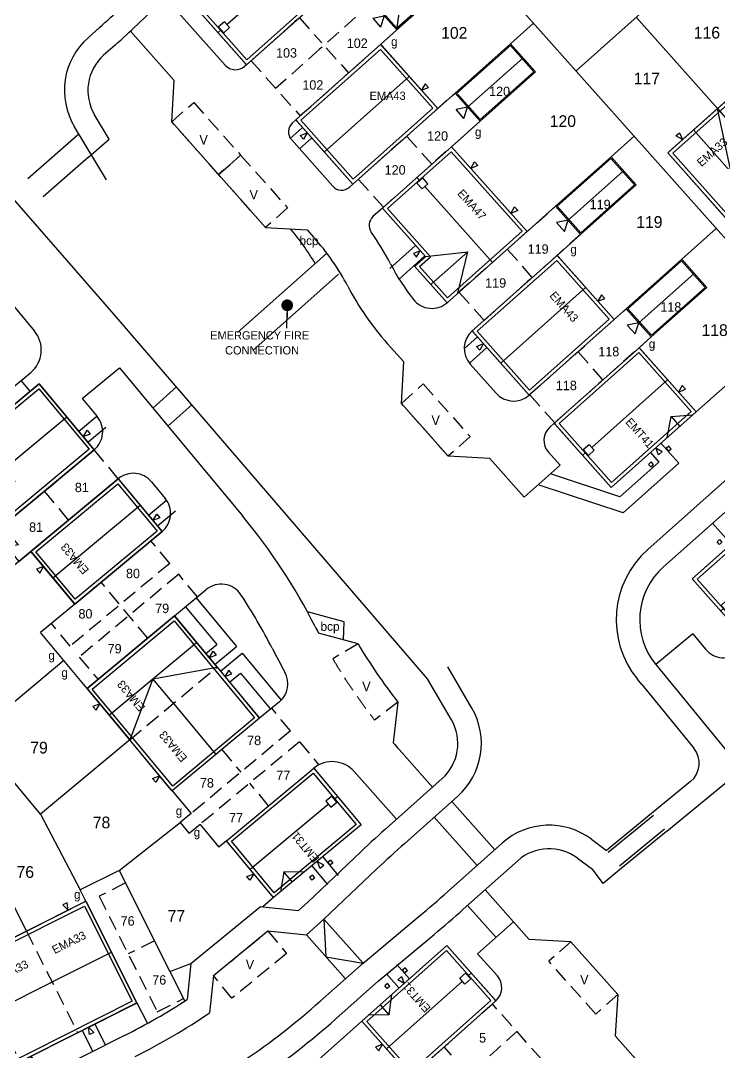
# Model space of a CAD drawing. Header units: millimetres. Extents: x 417385519 to 419804394, y 187233028 to 187812599.
# Drawn here: x 419662866 to 419722311, y 187616652 to 187704374 of the extents above; entities that cross this region are included whole.
import ezdxf
from ezdxf.enums import TextEntityAlignment as Align

# ---------------------------------------------------------------- set-up
doc = ezdxf.new("R2010")
doc.units = ezdxf.units.MM
doc.header["$LTSCALE"] = 100
doc.linetypes.add('DASHED', pattern=[19.05, 12.7, -6.35])
for name, color, linetype in [('0 Porch Detail', 7, 'Continuous'), ('CB-E-CHANNEL', 3, 'Continuous'), ('CB-E-FOOTPATH', 1, 'Continuous'), ('CB-H-CHIMNEY', 1, 'Continuous'), ('CB-H-DOORFRONT', 1, 'Continuous'), ('CB-H-DOORREAR', 4, 'Continuous'), ('CB-H-EXTWALL', 3, 'Continuous'), ('CB-H-EXTWALL2', 7, 'Continuous'), ('CB-H-GARAGE-DOOR', 4, 'Continuous'), ('CB-H-PARTY CENTRE', 1, 'DASHED'), ('CB-H-ROOF', 1, 'Continuous'), ('CB-P-DRIVE', 7, 'Continuous'), ('CB-P-FENCE', 2, 'Continuous'), ('CB-P-FOOTPATH', 1, 'Continuous'), ('CB-P-GATES', 6, 'Continuous'), ('CB-P-HOUSE-REF', 7, 'Continuous'), ('CB-P-MULTILEADER', 7, 'Continuous'), ('CB-P-PARKING', 1, 'DASHED'), ('CB-P-PARKING-NO', 1, 'Continuous'), ('CB-P-PLOT-NO', 4, 'Continuous'), ('CB-REVCLOUD', 10, 'Continuous'), ('H-House-Outline', 7, 'Continuous')]:
    doc.layers.add(name, color=color, linetype=linetype)
doc.styles.add('CB-P-HOUSE-REF', font='')
doc.styles.add('Cooper Baillie', font='')
doc.styles.get('CB-P-HOUSE-REF').set_extended_font_data('Gill Sans')
doc.styles.get('Cooper Baillie').set_extended_font_data('Gill Sans')

# ---------------------------------------------------------------- blocks, each defined once
blk = doc.blocks.new('*U265')
at = {"layer": 'CB-H-EXTWALL2'}
for p, q in [((0, 7817), (6290, 7817)), ((0, 1500), (0, 7817)), ((6290, 7817), (6290, 1500)), ((6290, 1500), (0, 1500))]:
    blk.add_line(p, q, dxfattribs=at)
at = {"layer": 'CB-H-GARAGE-DOOR'}
for p, q in [((1102, 634), (1602, 1500)), ((1602, 1500), (2102, 634)), ((4188, 634), (4688, 1500)), ((4688, 1500), (5187, 634)), ((1102, 634), (2102, 634)), ((4188, 634), (5187, 634))]:
    blk.add_line(p, q, dxfattribs=at)
at = {"layer": 'CB-H-ROOF'}
for p, q in [((0, 7817), (2650, 4658)), ((6290, 7817), (3640, 4658)), ((0, 1500), (2650, 4658)), ((2650, 4658), (3640, 4658)), ((6290, 1500), (3640, 4658))]:
    blk.add_line(p, q, dxfattribs=at)
at = {"layer": 'CB-P-PARKING'}
for p, q in [((3145, 1500), (3145, 7817)), ((0, 1500), (0, -4500)), ((3145, 1500), (3145, -4500)), ((6290, 1500), (6290, -4500)), ((0, -4000), (2852, -4000)), ((3438, -4000), (6290, -4000)), ((0, -4500), (0, -9500)), ((3145, -4500), (3145, -9500)), ((6290, -4500), (6290, -9500)), ((0, -9500), (6290, -9500))]:
    blk.add_line(p, q, dxfattribs=at)
blk = doc.blocks.new('*U257')
at = {"layer": 'CB-H-EXTWALL2'}
for p, q in [((0, 7817), (3204, 7817)), ((0, 1500), (0, 7817)), ((3204, 7817), (3204, 1500)), ((3204, 1500), (0, 1500))]:
    blk.add_line(p, q, dxfattribs=at)
at = {"layer": 'CB-H-GARAGE-DOOR'}
for p, q in [((1102, 634), (1602, 1500)), ((1602, 1500), (2102, 634)), ((1102, 634), (2102, 634))]:
    blk.add_line(p, q, dxfattribs=at)
at = {"layer": 'CB-H-ROOF'}
blk.add_line((1602, 1500), (1602, 7817), dxfattribs=at)
at = {"layer": 'CB-P-PARKING'}
for p, q in [((0, 1500), (0, -4500)), ((3204, -4500), (3204, 1500)), ((0, -4000), (3204, -4000)), ((0, -4500), (0, -9500)), ((3204, -4500), (3204, -9500)), ((0, -9500), (3204, -9500))]:
    blk.add_line(p, q, dxfattribs=at)
blk = doc.blocks.new('*U239')
at = {"layer": '0 Porch Detail'}
for points in [[(8248, 5689), (8248, 5989), (7948, 5989), (7948, 5689)], [(8248, 3676), (8248, 3976), (7948, 3976), (7948, 3676)]]:
    blk.add_lwpolyline(points, close=True, dxfattribs=at)
at = {"layer": 'CB-H-CHIMNEY'}
blk.add_lwpolyline([(3319, 1018), (3984, 1018), (3984, 352), (3319, 352)], close=True, dxfattribs=at)
at = {"layer": 'CB-H-DOORFRONT', "flags": 128}
blk.add_lwpolyline([(7903, 5262), (7903, 4847), (7303, 5055)], close=True, dxfattribs=at)
at = {"layer": 'CB-H-DOORREAR', "flags": 128}
blk.add_lwpolyline([(5264, 10265), (4848, 10265), (5056, 9665)], close=True, dxfattribs=at)
at = {"layer": 'CB-H-EXTWALL'}
for points in [[(176, 9665), (0, 9665), (0, 0), (176, 0)], [(176, 0), (7303, 0), (7303, 9665), (176, 9665)]]:
    blk.add_lwpolyline(points, dxfattribs=at)
at = {"layer": 'CB-H-ROOF'}
for p, q in [((3652, 9665), (3652, 1018)), ((6187, 7808, 0), (7303, 9273)), ((7303, 6342), (6187, 7808, 0)), ((6187, 7808, 0), (7303, 7808)), ((3652, 352), (3652, 0))]:
    blk.add_line(p, q, dxfattribs=at)
at = {"layer": 'CB-P-HOUSE-REF', "style": 'CB-P-HOUSE-REF'}
blk.add_attdef('EMT41', text='', height=700, dxfattribs=at).set_placement((5452, 4884), align=Align.MIDDLE_CENTER)
blk = doc.blocks.new('*U197')
at = {"layer": 'CB-H-DOORFRONT', "flags": 128}
blk.add_lwpolyline([(1431, -600), (1015, -600), (1223, 0)], close=True, dxfattribs=at)
at = {"layer": 'CB-H-DOORREAR', "flags": 128}
blk.add_lwpolyline([(4359, 10265), (3943, 10265), (4151, 9665)], close=True, dxfattribs=at)
at = {"layer": 'CB-H-EXTWALL'}
for points in [[(5658, 9665), (176, 9665)], [(5658, 0), (5834, 0), (5834, 9665), (5658, 9665)], [(176, 0), (5658, 0)]]:
    blk.add_lwpolyline(points, dxfattribs=at)
at = {"layer": 'CB-H-PARTY CENTRE'}
blk.add_line((176, 9665), (176, 0), dxfattribs=at)
at = {"layer": 'CB-H-ROOF'}
blk.add_line((0, 4832), (5834, 4832), dxfattribs=at)
at = {"layer": 'CB-P-HOUSE-REF', "style": 'CB-P-HOUSE-REF'}
blk.add_attdef('EMA33', text='', height=700, dxfattribs=at).set_placement((2972, 7192), align=Align.MIDDLE_CENTER)
blk = doc.blocks.new('*U251')
at = {"layer": '0 Porch Detail'}
for p, q in [((645, 6219, 0), (945, 6219)), ((645, 5919, 0), (945, 5919)), ((645, 4206, 0), (945, 4206)), ((645, 3906, 0), (945, 3906))]:
    blk.add_line(p, q, dxfattribs=at)
for points in [[(645, 5919), (645, 6219)], [(945, 5919), (945, 6219)], [(645, 3906), (645, 4206)], [(945, 3906), (945, 4206)]]:
    blk.add_lwpolyline(points, dxfattribs=at)
at = {"layer": 'CB-H-CHIMNEY'}
blk.add_lwpolyline([(-3478, 1018), (-2812, 1018), (-2812, 352), (-3478, 352)], close=True, dxfattribs=at)
at = {"layer": 'CB-H-DOORFRONT', "flags": 128}
blk.add_lwpolyline([(600, 5044), (600, 4628), (0, 4836)], close=True, dxfattribs=at)
at = {"layer": 'CB-H-DOORREAR', "flags": 128}
blk.add_lwpolyline([(-2431, 10265), (-2847, 10265), (-2639, 9665)], close=True, dxfattribs=at)
at = {"layer": 'CB-H-EXTWALL'}
for points in [[(-6114, 9665), (-6290, 9665), (-6290, 0), (-6114, 0)], [(-6114, 0), (0, 0), (0, 9665), (-6114, 9665)]]:
    blk.add_lwpolyline(points, dxfattribs=at)
at = {"layer": 'CB-H-ROOF'}
for p, q in [((-3145, 9665), (-3145, 1018)), ((-1131, 7595, 0), (0, 8911)), ((0, 6279), (-1131, 7595, 0)), ((0, 7595, 0), (-1131, 7595, 0)), ((-3145, 352), (-3145, 0))]:
    blk.add_line(p, q, dxfattribs=at)
at = {"layer": 'CB-P-HOUSE-REF', "style": 'CB-P-HOUSE-REF'}
blk.add_attdef('EMT31', text='', height=700, dxfattribs=at).set_placement((-1572, 4853), align=Align.MIDDLE_CENTER)
blk = doc.blocks.new('*U198')
at = {"layer": 'CB-H-DOORFRONT', "flags": 128}
blk.add_lwpolyline([(1431, -600), (1015, -600), (1223, 0)], close=True, dxfattribs=at)
at = {"layer": 'CB-H-DOORREAR', "flags": 128}
blk.add_lwpolyline([(4359, 10265), (3943, 10265), (4151, 9665)], close=True, dxfattribs=at)
at = {"layer": 'CB-H-EXTWALL'}
for points in [[(5658, 9665), (176, 9665)], [(176, 0), (5658, 0)]]:
    blk.add_lwpolyline(points, dxfattribs=at)
at = {"layer": 'CB-H-PARTY CENTRE'}
for p, q in [((176, 9665), (176, 0)), ((5658, 9665), (5658, 0))]:
    blk.add_line(p, q, dxfattribs=at)
at = {"layer": 'CB-H-ROOF'}
blk.add_line((0, 4832), (5834, 4832), dxfattribs=at)
at = {"layer": 'CB-P-HOUSE-REF', "style": 'CB-P-HOUSE-REF'}
blk.add_attdef('EMA33', text='', height=700, dxfattribs=at).set_placement((2972, 7192), align=Align.MIDDLE_CENTER)
blk = doc.blocks.new('*U202')
at = {"layer": 'CB-H-DOORFRONT', "flags": 128}
blk.add_lwpolyline([(1656, -600), (1241, -600), (1448, 0)], close=True, dxfattribs=at)
at = {"layer": 'CB-H-DOORREAR', "flags": 128}
blk.add_lwpolyline([(5435, 10265), (5019, 10265), (5227, 9665)], close=True, dxfattribs=at)
at = {"layer": 'CB-H-EXTWALL'}
for points in [[(176, 9665), (0, 9665), (0, 0), (176, 0)], [(176, 0), (7303, 0), (7303, 9665), (176, 9665)]]:
    blk.add_lwpolyline(points, dxfattribs=at)
at = {"layer": 'CB-H-ROOF'}
blk.add_line((3652, 9665), (3652, 0), dxfattribs=at)
at = {"layer": 'CB-P-HOUSE-REF', "style": 'CB-P-HOUSE-REF'}
blk.add_attdef('EMA43', text='', height=700, dxfattribs=at).set_placement((3659, 7205), align=Align.MIDDLE_CENTER)
blk = doc.blocks.new('*U199')
at = {"layer": 'CB-H-DOORFRONT', "flags": 128}
blk.add_lwpolyline([(1431, -600), (1015, -600), (1223, 0)], close=True, dxfattribs=at)
at = {"layer": 'CB-H-DOORREAR', "flags": 128}
blk.add_lwpolyline([(4359, 10265), (3943, 10265), (4151, 9665)], close=True, dxfattribs=at)
at = {"layer": 'CB-H-EXTWALL'}
for points in [[(5658, 9665), (176, 9665)], [(5658, 0), (5834, 0), (5834, 9665), (5658, 9665)], [(176, 0), (5658, 0)]]:
    blk.add_lwpolyline(points, dxfattribs=at)
at = {"layer": 'CB-H-PARTY CENTRE'}
blk.add_line((176, 9665), (176, 0), dxfattribs=at)
at = {"layer": 'CB-H-ROOF'}
blk.add_line((2917, 9665), (2917, 0), dxfattribs=at)
at = {"layer": 'CB-P-HOUSE-REF', "style": 'CB-P-HOUSE-REF'}
blk.add_attdef('EMA33', text='', height=700, dxfattribs=at).set_placement((2972, 7192), align=Align.MIDDLE_CENTER)
blk = doc.blocks.new('*U200')
at = {"layer": 'CB-H-DOORFRONT', "flags": 128}
blk.add_lwpolyline([(1431, -600), (1015, -600), (1223, 0)], close=True, dxfattribs=at)
at = {"layer": 'CB-H-DOORREAR', "flags": 128}
blk.add_lwpolyline([(4359, 10265), (3943, 10265), (4151, 9665)], close=True, dxfattribs=at)
at = {"layer": 'CB-H-EXTWALL'}
for points in [[(176, 9665), (0, 9665), (0, 0), (176, 0)], [(5658, 9665), (176, 9665)], [(5658, 0), (5834, 0), (5834, 9665), (5658, 9665)], [(176, 0), (5658, 0)]]:
    blk.add_lwpolyline(points, dxfattribs=at)
at = {"layer": 'CB-H-ROOF'}
blk.add_line((2917, 9665), (2917, 0), dxfattribs=at)
at = {"layer": 'CB-P-HOUSE-REF', "style": 'CB-P-HOUSE-REF'}
blk.add_attdef('EMA33', text='', height=700, dxfattribs=at).set_placement((2972, 7192), align=Align.MIDDLE_CENTER)
blk = doc.blocks.new('*U206')
at = {"layer": 'CB-H-CHIMNEY'}
blk.add_lwpolyline([(8648, 5503), (9312, 5503), (9312, 4838), (8648, 4838)], close=True, dxfattribs=at)
at = {"layer": 'CB-H-DOORFRONT', "flags": 128}
blk.add_lwpolyline([(5031, 638), (4615, 638), (4823, 1238)], close=True, dxfattribs=at)
at = {"layer": 'CB-H-DOORREAR', "flags": 128}
for points in [[(2278, 9703), (1862, 9703), (2070, 9103)], [(7401, 9703), (6986, 9703), (7193, 9103)]]:
    blk.add_lwpolyline(points, close=True, dxfattribs=at)
at = {"layer": 'CB-H-EXTWALL'}
blk.add_lwpolyline([(9665, 1238), (9665, 9103), (0, 9103), (0, 0), (4153, 0), (4153, 1238)], close=True, dxfattribs=at)
at = {"layer": 'CB-H-ROOF'}
for p, q in [((8648, 5170), (0, 5170)), ((9665, 5170), (9312, 5170)), ((0, 1238), (2076, 4204)), ((2076, 0), (2076, 4204)), ((4153, 1238), (2076, 4204))]:
    blk.add_line(p, q, dxfattribs=at)
at = {"layer": 'CB-P-HOUSE-REF', "style": 'CB-P-HOUSE-REF'}
blk.add_attdef('EMA47', text='', height=700, dxfattribs=at).set_placement((4831, 7120), align=Align.MIDDLE_CENTER)
blk = doc.blocks.new('_Dot')
at = {"color": 0, "linetype": 'ByBlock', "lineweight": -2}
blk.add_line((-0.5, 0), (-1, 0), dxfattribs=at)
at = {"color": 0, "linetype": 'ByBlock', "const_width": 0.5}
blk.add_lwpolyline([(-0.25, 0, 1), (0.25, 0, 1)], format="xyb", close=True, dxfattribs=at)

msp = doc.modelspace()

# ---------------------------------------------------------------- linework, layer by layer
at = {"layer": 'CB-E-CHANNEL'}
for p, q in [((419669577.19, 187703789.58), (419668601.22, 187702921.2)), ((419670176.58, 187690825.61), (419667452.81, 187695338.07)), ((419701251.86, 187645927.07), (419699222.55, 187649426.62)), ((419695538.71, 187634420.99), (419700049.75, 187638434.7)), ((419699194.7, 187630312.01), (419703850.78, 187634454.77)), ((419711432.1, 187634777.5), (419712702.46, 187633827.63)), ((419688675.45, 187627979.74), (419693182.16, 187632255.69)), ((419691999.07, 187624244.3), (419696770.06, 187628223.22)), ((419687181.27, 187626650.29), (419688675.45, 187627979.74)), ((419679261.21, 187623185.81), (419683908.62, 187626980.75)), ((419683908.62, 187626980.75), (419687181.27, 187626650.29)), ((419688343.27, 187620991.53), (419691999.07, 187624244.3)), ((419679261.21, 187623185.81), (419678940.25, 187620007.27))]:
    msp.add_line(p, q, dxfattribs=at)
for centre, radius, start, end in [((419629693.71, 187748614.88), 60000, 311.6612148, 314.0471589), ((419672589.57, 187698438.67), 6000, 131.6612148, 211.1156008), ((419696061.4, 187642917.23), 6000, 311.6612148, 30.1085195), ((419707839.13, 187629972.24), 6000, 53.2139101, 131.6612148), ((419762011.19, 187559712.16), 100000, 131.6612148, 133.4949288), ((419632722.22, 187705020.84), 100000, 309.8275009, 311.6612148), ((419646797.97, 187667684.55), 62500, 296.6690972, 311.6612148), ((419646797.97, 187667684.55), 57500, 296.6690972, 303.9864095)]:
    msp.add_arc(centre, radius, start, end, dxfattribs=at)
at = {"layer": 'CB-E-FOOTPATH'}
for p, q in [((419667832.36, 187694709.26), (419663491.94, 187690923.81)), ((419668638.17, 187692758.27), (419664779.26, 187689392.76)), ((419670813.62, 187679400.12), (419661230.78, 187690387.87)), ((419670813.62, 187679400.12), (419661230.78, 187690387.87)), ((419697492.39, 187648423.34), (419670813.62, 187679400.12)), ((419699521.71, 187644923.79), (419697492.39, 187648423.34)), ((419715714.11, 187647922.04), (419715345.8, 187648372.04)), ((419724201.94, 187640655.14), (419717832.21, 187635441.69)), ((419694209.27, 187635915.17), (419698720.3, 187639928.88)), ((419716702.49, 187636778.48), (419712860.81, 187633634.17)), ((419717652.55, 187635617.71), (419713810.86, 187632473.4)), ((419717810.89, 187635424.25), (419713969.21, 187632279.94)), ((419687298.87, 187629430.61), (419691805.58, 187633706.56)), ((419700524.15, 187628817.83), (419705180.23, 187632960.59)), ((419713969.21, 187632279.94), (419712421.51, 187631013.19)), ((419704808.73, 187627761.8), (419702391.12, 187630478.97)), ((419686508.14, 187628728.43), (419687298.87, 187629430.61)), ((419703314.55, 187626432.35), (419700896.94, 187629149.52)), ((419693280.03, 187622708.35), (419698051.02, 187626687.27)), ((419689672.72, 187619497.36), (419693304.61, 187622728.85)), ((419671708.43, 187618089), (419661706.46, 187613065.29))]:
    msp.add_line(p, q, dxfattribs=at)
for centre, radius, start, end in [((419721536.57, 187653439.02), 8000, 131.6612148, 219.2993702), ((419721536.57, 187653439.02), 6000, 131.6612148, 219.2993702), ((419696061.4, 187642917.23), 4000, 311.6612148, 30.1085195), ((419762011.19, 187559712.16), 102000, 131.6612148, 133.4949288), ((419632722.22, 187705020.84), 102000, 309.8275009, 311.6612148), ((419646797.97, 187667684.55), 55500, 296.6690972, 303.024846), ((419646797.97, 187667684.55), 64500, 296.6690972, 311.6612148)]:
    msp.add_arc(centre, radius, start, end, dxfattribs=at)
at = {"layer": 'CB-H-ROOF'}
for p, q in [((419723308.12, 187691466.78), (419722143.33, 187696898.84)), ((419674112.82, 187648423.89), (419679580.84, 187649406.16)), ((419674112.82, 187648423.89), (419672149.17, 187643226.96)), ((419675752.32, 187646452.08), (419674112.82, 187648423.89))]:
    msp.add_line(p, q, dxfattribs=at)
at = {"layer": 'CB-P-DRIVE'}
for p, q in [((419680255.22, 187700601.12), (419675156.58, 187706331.51)), ((419675931.5, 187699292.61), (419672203.44, 187703482.6)), ((419682091.33, 187700628.58), (419681949.39, 187700502.29)), ((419675725.59, 187695763.08), (419675931.5, 187699292.61)), ((419683702.29, 187686798.02), (419675725.59, 187695763.08)), ((419686272.45, 187695929.39), (419685981.09, 187695670.16)), ((419685898.73, 187694258.34), (419689423.76, 187690296.53)), ((419691126.93, 187690473.4), (419690835.58, 187690214.17)), ((419693648.31, 187688428.13), (419692843.39, 187687711.95)), ((419683702.29, 187686798.02), (419687230.57, 187686592.18)), ((419687230.57, 187686592.18), (419687794.09, 187685958.83)), ((419699178.23, 187680411.51), (419699184.1, 187680416.73)), ((419701278.13, 187677991.31), (419701278.1, 187677991.29)), ((419694058.76, 187676928.41), (419695461, 187675352.44)), ((419668115.69, 187672233.86), (419671268.28, 187674855.15)), ((419671268.28, 187674855.15), (419681734.08, 187662268.06)), ((419695255.09, 187671822.9), (419695461, 187675352.44)), ((419701113.38, 187675167.66), (419703308.63, 187672700.41)), ((419668115.69, 187672233.86), (419669386.48, 187670705.5)), ((419706171.48, 187672570.58), (419706132.26, 187672535.68)), ((419699243.44, 187667340.38), (419695255.09, 187671822.9)), ((419708261.66, 187670141.67), (419707888.49, 187669809.65)), ((419669127.3, 187667888.97), (419669127.3, 187667888.97)), ((419707764.95, 187667691.93), (419708762.04, 187666571.3)), ((419702772.98, 187667134.47), (419699243.44, 187667340.38)), ((419702772.98, 187667134.47), (419705698.98, 187663845.92)), ((419708762.04, 187666571.3), (419705698.98, 187663845.92)), ((419671175.74, 187665425.33), (419671175.74, 187665425.33)), ((419673992.27, 187665166.16), (419675164.66, 187663756.14)), ((419674905.48, 187660939.62), (419674905.48, 187660939.62)), ((419675963.78, 187653756.36), (419678664.61, 187656002.01)), ((419691572.21, 187651390.73), (419688217.5, 187652291.44)), ((419720066.26, 187652235.62), (419716893.49, 187649638.79)), ((419720066.26, 187652235.62), (419721135.28, 187650929.51)), ((419716893.49, 187649638.79), (419723054.45, 187642111.39)), ((419684888.16, 187646461.37), (419683197.9, 187645055.97)), ((419694952.25, 187646437), (419694565.66, 187642967.41)), ((419697906.12, 187639204.46), (419695061.14, 187642401.95)), ((419694843.06, 187636479.09), (419691235.64, 187640533.48)), ((419704808.73, 187627761.8), (419701745.66, 187625036.43)), ((419706143.04, 187626262.16), (419704808.73, 187627761.8)), ((419709672.57, 187626056.25), (419706132.71, 187626262.77)), ((419713660.92, 187621573.72), (419709672.57, 187626056.25)), ((419703422.37, 187623151.98), (419701745.66, 187625036.43)), ((419675557.43, 187623539.46), (419676834.02, 187620997.85)), ((419713660.92, 187621573.72), (419713455.01, 187618044.19)), ((419672763.79, 187620857.94), (419673647.81, 187619097.92)), ((419703298.82, 187621034.26), (419703298.82, 187621034.26)), ((419725613.07, 187604379.67), (419713455.01, 187618044.19))]:
    msp.add_line(p, q, dxfattribs=at)
for centre, radius, start, end in [((419681151.72, 187701398.79), 1200, 221.6612149, 311.6612149), ((419686645.82, 187694923.07), 1000, 131.6612148, 221.6612149), ((419690170.85, 187690961.26), 1000, 221.6612149, 311.6612148), ((419693508.12, 187686964.86), 1000, 131.6612148, 215.1224389), ((419672978.21, 187672524.19), 24100, 27.5893727, 35.1224389), ((419672978.21, 187672524.19), 20000, 27.5893727, 42.2009019), ((419712063.58, 187692948.29), 20000, 207.5893727, 217.8414543), ((419712063.58, 187692948.29), 24100, 207.5893727, 221.6612681), ((419697848.77, 187681905.68), 2000, 217.8414543, 311.6613598), ((419702607.55, 187676497.11), 2000, 131.6612681, 221.6612681), ((419704802.81, 187674029.86), 2000, 221.6612681, 311.6612148), ((419667848.62, 187669426.82), 2000, 309.7425148, 39.7425148), ((419708885.58, 187668689.02), 1500, 131.6612681, 221.6612681), ((419672454.42, 187663887.48), 2000, 39.7425148, 129.7425148), ((419673626.81, 187662477.47), 2000, 309.7425148, 39.7425148), ((419642903.35, 187629981.46), 50500, 26.9519855, 39.7425148), ((419679943.28, 187654464.16), 2000, 33.4639558, 129.7425148), ((419642903.35, 187629981.46), 46400, 26.9519855, 33.4639558), ((419732042.01, 187675305.83), 49500, 206.9519855, 207.7061518), ((419732042.01, 187675305.83), 53600, 206.9519855, 209.4146121), ((419732420.56, 187675632.48), 47500, 210.6873174, 217.9258829), ((419722682.97, 187652196.25), 2000, 219.2993702, 311.6612148), ((419683609.49, 187647999.22), 2000, 309.7425148, 29.4146121), ((419732042.01, 187675305.83), 49500, 220.7909702, 221.6612148), ((419689367.58, 187638870.97), 2500.73, 41.667937, 128.7075965), ((419702301.73, 187622154.89), 1500, 311.6612148, 41.6612148)]:
    msp.add_arc(centre, radius, start, end, dxfattribs=at)
at = {"layer": 'CB-P-FENCE'}
for p, q in [((419710115.34, 187700100.87), (419734990.41, 187722233.56)), ((419699641.83, 187711872.12), (419727366.93, 187680711.71)), ((419722143.33, 187696898.84), (419715238.5, 187704659.22)), ((419704542.13, 187702409.63), (419706506.22, 187704157.19)), ((419694871.44, 187703580.38), (419693493.06, 187702353.96)), ((419698347.54, 187696897.97), (419699822.77, 187698210.56)), ((419701952.55, 187695816.89), (419699524.14, 187693656.2)), ((419713096.45, 187692795.36), (419715060.55, 187694542.93)), ((419708377.1, 187688596.3), (419705864.66, 187686360.81)), ((419710506.86, 187686202.65), (419708498.67, 187684415.83)), ((419719108.81, 187684081.62), (419722044.48, 187686693.64)), ((419658618.14, 187684505.84), (419664048.07, 187677975.32)), ((419714389.44, 187679882.57), (419713352.86, 187678960.24)), ((419716519.23, 187677488.88), (419715483.76, 187676567.57)), ((419720338.25, 187671111.58), (419727161.02, 187677182.17)), ((419655951.8, 187667992.23), (419663724.1, 187674454.66)), ((419663690.09, 187672865.76), (419662922.88, 187673788.47)), ((419663744.08, 187659246.13), (419662717.56, 187658392.61)), ((419667473.82, 187654760.41), (419664568.22, 187652344.49)), ((419668532.12, 187647577.15), (419664568.22, 187652344.49)), ((419666550.17, 187649960.82), (419655993.84, 187641183.55)), ((419664560.03, 187636916.81), (419658961.03, 187643650.67)), ((419672149.17, 187643226.96), (419664560.03, 187636916.81)), ((419675766.23, 187638876.76), (419677364.58, 187636954.45)), ((419677364.58, 187636954.45), (419676441.87, 187636187.24)), ((419664560.03, 187636916.81), (419667937.67, 187630466.52)), ((419671244.04, 187632127.22), (419676441.87, 187636187.24)), ((419676441.87, 187636187.24), (419677209.07, 187635264.53)), ((419678131.79, 187636031.74), (419677209.07, 187635264.53)), ((419678131.79, 187636031.74), (419679730.13, 187634109.42)), ((419680372.09, 187634643.19), (419679730.13, 187634109.42)), ((419663370.16, 187626955.42), (419660053.15, 187633559.44)), ((419671244.04, 187632127.22), (419667937.67, 187630466.52)), ((419671244.04, 187632127.22), (419675557.43, 187623539.46)), ((419668425.78, 187629494.72), (419667937.67, 187630466.52)), ((419677354.55, 187624210.98), (419683285.31, 187629053.86)), ((419683285.31, 187629053.86), (419683466.19, 187629035.59)), ((419684393.53, 187629806.65), (419683466.19, 187629035.59)), ((419675557.43, 187623539.46), (419677354.55, 187624210.98)), ((419691897.09, 187619308.88), (419684740.92, 187612941.64))]:
    msp.add_line(p, q, dxfattribs=at)
msp.add_arc((419662125.76, 187676376.98), 2500, 309.7425148, 39.7425148, dxfattribs=at)
at = {"layer": 'CB-P-FOOTPATH'}
for p, q in [((419675319.43, 187706489.02), (419672799.22, 187704051.28)), ((419670906.64, 187702295.4), (419669930.67, 187701427.02)), ((419670412.2, 187694305.47), (419669165.06, 187696371.61)), ((419686825.67, 187695269.15), (419685806.33, 187694362.19)), ((419668638.17, 187692758.27), (419670412.2, 187694305.47)), ((419687623.34, 187694372.64), (419686604, 187693465.68)), ((419757377.34, 187693359.66), (419717548.23, 187657921.55)), ((419696468.41, 187685259.34), (419694269.7, 187683303.03)), ((419688852.4, 187684550.58), (419681321.11, 187677849.59)), ((419697266.08, 187684362.84), (419695067.37, 187682406.53)), ((419689922.58, 187682825.72), (419682613.46, 187676322.4)), ((419701736.72, 187677475.88), (419700607.72, 187676471.34)), ((419702534.39, 187676579.37), (419701040.21, 187675249.92)), ((419676128.29, 187673229.25), (419674111.9, 187671435.16)), ((419731856.59, 187673329.53), (419716218.78, 187659415.73)), ((419677433.63, 187671713.62), (419675391.29, 187669896.45)), ((419667817.62, 187669464.11), (419669355.47, 187670742.79)), ((419668584.82, 187668541.4), (419670122.67, 187669820.08)), ((419717342.13, 187668445.77), (419718863.99, 187666735.34)), ((419717169.82, 187666834.17), (419713840.73, 187663872.09)), ((419716445.62, 187667648.1), (419717169.82, 187666834.17)), ((419718863.99, 187666735.34), (419714119.69, 187662514.06)), ((419713840.73, 187663872.09), (419707940.24, 187665840.1)), ((419714119.69, 187662514.06), (419706906.16, 187664920.02)), ((419673740.1, 187662341.21), (419675271.9, 187663614.86)), ((419674507.31, 187661418.5), (419676039.11, 187662692.15)), ((419723319.92, 187659861.2), (419721732.89, 187661644.88)), ((419676886.49, 187654523.56), (419679550.74, 187651319.3)), ((419677809.2, 187655290.77), (419681240.66, 187651163.79)), ((419690382.92, 187653263.17), (419687272.59, 187654098.26)), ((419690345.97, 187651719.96), (419690382.92, 187653263.17)), ((419678628.03, 187650552.09), (419679550.74, 187651319.3)), ((419679395.24, 187649629.38), (419681240.66, 187651163.79)), ((419679870.33, 187649058), (419681715.75, 187650592.41)), ((419681715.75, 187650592.41), (419685036.79, 187646598.23)), ((419680637.54, 187648135.29), (419681560.25, 187648902.49)), ((419681560.25, 187648902.49), (419684120.61, 187645823.17)), ((419715714.11, 187647922.04), (419720147.35, 187642505.56)), ((419719866.4, 187639691.12), (419716541.1, 187636969.45)), ((419716541.1, 187636969.45), (419712702.46, 187633827.63)), ((419688570.72, 187633279.86), (419689894.54, 187631687.72)), ((419687648.01, 187632512.65), (419688971.83, 187630920.51)), ((419683466.19, 187629035.59), (419686508.14, 187628728.43)), ((419688675.45, 187627979.74), (419691999.07, 187624244.3)), ((419688675.45, 187627979.74), (419688843.08, 187624782.57)), ((419687181.27, 187626650.29), (419690504.9, 187622914.85)), ((419688843.08, 187624782.57), (419691999.07, 187624244.3)), ((419677354.55, 187624210.98), (419677045.62, 187621151.45)), ((419695953.22, 187622917.83), (419694876.76, 187624127.68)), ((419695056.72, 187622120.16), (419693980.26, 187623330.01)), ((419669179.55, 187619057.68), (419670077.53, 187617269.84)), ((419668107.22, 187618519.08), (419669005.19, 187616731.24))]:
    msp.add_line(p, q, dxfattribs=at)
for centre, radius, start, end in [((419629693.71, 187748614.88), 62000, 311.6612148, 314.0471589), ((419672589.57, 187698438.67), 4000, 131.6612148, 211.1156008), ((419671438.04, 187674255.2), 19000, 29.8649978, 40.8177455), ((419718599.66, 187641238.81), 2000, 309.2993702, 39.2993702)]:
    msp.add_arc(centre, radius, start, end, dxfattribs=at)
at = {"layer": 'CB-P-MULTILEADER', "linetype": 'ByBlock', "lineweight": -2}
msp.add_lwpolyline([(419685518.12, 187678236.12), (419685535.7, 187679501.78)], dxfattribs=at)
at = {"layer": 'CB-P-PARKING'}
for p, q in [((419675547.45, 187658222.1), (419673949.11, 187660144.42)), ((419675547.45, 187658222.1), (419667089.27, 187651189.38)), ((419676314.66, 187657299.39), (419667856.48, 187650266.67)), ((419677913.01, 187655377.08), (419676314.66, 187657299.39)), ((419673683.92, 187651860.72), (419669720.02, 187656628.06)), ((419667089.27, 187651189.38), (419665490.93, 187653111.69)), ((419691572.21, 187651390.73), (419689422.3, 187650114.85)), ((419667856.48, 187650266.67), (419669454.83, 187648344.36)), ((419685822.76, 187643987.17), (419684224.41, 187645909.48)), ((419694952.25, 187646437), (419692980.23, 187644900.4)), ((419685822.76, 187643987.17), (419677364.58, 187636954.45)), ((419686589.96, 187643064.46), (419678131.79, 187636031.74)), ((419679995.32, 187642393.12), (419681593.67, 187640470.81)), ((419686589.96, 187643064.46), (419688188.31, 187641142.15)), ((419683959.22, 187637625.78), (419682360.87, 187639548.1)), ((419671782.65, 187631054.89), (419669548.61, 187629932.79)), ((419669548.61, 187629932.79), (419674485.82, 187620103.04)), ((419674251.25, 187626140.01), (419672017.22, 187625017.92)), ((419709672.57, 187626056.25), (419707804.85, 187624394.44)), ((419711793.2, 187619911.91), (419707804.85, 187624394.44)), ((419674485.82, 187620103.04), (419676719.86, 187621225.14)), ((419713660.92, 187621573.72), (419711793.2, 187619911.91))]:
    msp.add_line(p, q, dxfattribs=at)
for points in [[(419679713.94, 187691280.55), (419675725.59, 187695763.08), (419677593.31, 187697424.89), (419681581.66, 187692942.36)], [(419683702.29, 187686798.02), (419679713.94, 187691280.55), (419681581.66, 187692942.36), (419685570.01, 187688459.83)], [(419699243.44, 187667340.38), (419695255.09, 187671822.9), (419697122.81, 187673484.72), (419701111.16, 187669002.19)], [(419679261.21, 187623185.81), (419683908.62, 187626980.75), (419685489.84, 187625044.33), (419680842.43, 187621249.39)]]:
    msp.add_lwpolyline(points, close=True, dxfattribs=at)
msp.add_arc((419732420.56, 187675632.48), 50000, 210.6873176, 217.9258827, dxfattribs=at)
at = {"layer": 'CB-REVCLOUD'}
for p, q in [((419703209.28, 187633883.99), (419699553.29, 187637992.98)), ((419701715.1, 187632554.54), (419698059.11, 187636663.53)), ((419710234.44, 187633175.75), (419711504.8, 187632225.88)), ((419712421.51, 187631013.19), (419711504.8, 187632225.88))]:
    msp.add_line(p, q, dxfattribs=at)
msp.add_arc((419707839.13, 187629972.24), 4000, 53.2139101, 131.6612148, dxfattribs=at)
at = {"layer": 'H-House-Outline'}
for p, q in [((419694871.44, 187703580.38), (419690690.32, 187708279.57)), ((419694879.68, 187703721.56), (419690831.51, 187708271.33)), ((419699590.8, 187707779.45), (419694871.44, 187703580.38)), ((419699449.62, 187707787.68), (419694879.68, 187703721.56)), ((419689313.38, 187707053.76), (419682092.77, 187700629.19)), ((419688889.84, 187707078.47), (419682117.48, 187701052.74)), ((419682092.77, 187700629.19), (419677238.29, 187706085.18)), ((419682117.48, 187701052.74), (419677661.83, 187706060.47)), ((419686272.45, 187695929.39), (419693493.06, 187702353.96)), ((419686695.99, 187695904.68), (419693468.35, 187701930.41)), ((419693468.35, 187701930.41), (419697924, 187696922.68)), ((419693493.06, 187702353.96), (419698347.54, 187696897.97)), ((419699822.77, 187698210.56), (419704542.13, 187702409.63)), ((419699963.95, 187698202.32), (419704533.89, 187702268.45)), ((419704533.89, 187702268.45), (419706530.72, 187700024.19)), ((419704542.13, 187702409.63), (419706671.9, 187700015.96)), ((419717916.68, 187693138.16), (419726369.98, 187700659.52)), ((419718340.22, 187693113.45), (419726345.27, 187700235.98)), ((419706671.9, 187700015.96), (419701952.55, 187695816.89)), ((419706530.72, 187700024.19), (419701960.78, 187695958.07)), ((419701952.55, 187695816.89), (419699822.77, 187698210.56)), ((419701960.78, 187695958.07), (419699963.95, 187698202.32)), ((419698347.54, 187696897.97), (419691126.93, 187690473.4)), ((419697924, 187696922.68), (419691151.64, 187690896.95)), ((419691126.93, 187690473.4), (419686272.45, 187695929.39)), ((419691151.64, 187690896.95), (419686695.99, 187695904.68)), ((419693648.31, 187688428.13), (419699524.51, 187693656.54)), ((419694071.87, 187688403.43), (419699499.8, 187693232.99)), ((419699499.8, 187693232.99), (419705525.51, 187686460.66)), ((419699524.51, 187693656.54), (419705949.06, 187686435.95)), ((419724341.24, 187685917.56), (419717916.68, 187693138.16)), ((419724365.95, 187686341.1), (419718340.22, 187693113.45)), ((419708377.1, 187688596.3), (419713096.45, 187692795.36)), ((419708518.28, 187688588.06), (419713088.22, 187692654.18)), ((419713088.22, 187692654.18), (419715085.05, 187690409.93)), ((419713096.45, 187692795.36), (419715226.23, 187690401.69)), ((419715226.23, 187690401.69), (419710506.86, 187686202.65)), ((419715085.05, 187690409.93), (419710515.1, 187686343.83)), ((419697312.61, 187684310.54), (419693648.31, 187688428.13)), ((419697736.17, 187684285.85), (419694071.87, 187688403.43)), ((419710506.86, 187686202.65), (419708377.1, 187688596.3)), ((419710515.1, 187686343.83), (419708518.28, 187688588.06)), ((419705949.06, 187686435.95), (419699148.08, 187680385.22)), ((419705525.51, 187686460.66), (419699172.8, 187680808.75)), ((419701277.83, 187677991.72), (419708498.38, 187684416.23)), ((419708498.38, 187684416.23), (419713352.86, 187678960.24)), ((419696387.71, 187683487.61), (419697312.61, 187684310.54)), ((419699148.08, 187680385.22), (419696387.71, 187683487.61)), ((419696811.26, 187683462.9), (419697736.17, 187684285.85)), ((419699172.8, 187680808.75), (419696811.26, 187683462.9)), ((419701701.37, 187677967), (419708473.67, 187683992.68)), ((419708473.67, 187683992.68), (419712929.31, 187678984.96)), ((419714389.45, 187679882.55), (419719108.81, 187684081.62)), ((419714530.64, 187679874.32), (419719100.58, 187683940.44)), ((419719100.58, 187683940.44), (419721097.41, 187681696.19)), ((419719108.81, 187684081.62), (419721238.59, 187681687.95)), ((419721238.59, 187681687.95), (419716519.23, 187677488.88)), ((419721097.41, 187681696.19), (419716527.47, 187677630.06)), ((419716519.23, 187677488.88), (419714389.45, 187679882.55)), ((419716527.47, 187677630.06), (419714530.64, 187679874.32)), ((419713352.86, 187678960.24), (419706131.92, 187672536.05)), ((419712929.31, 187678984.96), (419706156.64, 187672959.58)), ((419706131.92, 187672536.05), (419701277.83, 187677991.72)), ((419706156.64, 187672959.58), (419701701.37, 187677967)), ((419708262.02, 187670141.27), (419715484.12, 187676567.16)), ((419715484.12, 187676567.16), (419720338.25, 187671111.58)), ((419708685.62, 187670116.61), (419715459.41, 187676143.62)), ((419715459.41, 187676143.62), (419719914.71, 187671136.28)), ((419657026.55, 187667325.23), (419664458.21, 187673504.43)), ((419657449.03, 187667286.35), (419664419.34, 187673081.95)), ((419664419.34, 187673081.95), (419668704.82, 187667927.85)), ((419664458.21, 187673504.43), (419669127.3, 187667888.97)), ((419720338.25, 187671111.58), (419713118, 187664686.61)), ((419719914.71, 187671136.28), (419713142.63, 187665110.11)), ((419713118, 187664686.61), (419708262.02, 187670141.27)), ((419713142.63, 187665110.11), (419708685.62, 187670116.61)), ((419669127.3, 187667888.97), (419661695.64, 187661709.76)), ((419668704.82, 187667927.85), (419661734.51, 187662132.24)), ((419663744.08, 187659246.13), (419671175.74, 187665425.33)), ((419671175.74, 187665425.33), (419674905.48, 187660939.62)), ((419664166.56, 187659207.25), (419671136.87, 187665002.86)), ((419671136.87, 187665002.86), (419674483, 187660978.49)), ((419719991.94, 187656900.12), (419727212.55, 187663324.68)), ((419720415.49, 187656875.41), (419727187.84, 187662901.14)), ((419674905.48, 187660939.62), (419667473.82, 187654760.41)), ((419674483, 187660978.49), (419667512.7, 187655182.89)), ((419667473.82, 187654760.41), (419663744.08, 187659246.13)), ((419667512.7, 187655182.89), (419664166.56, 187659207.25)), ((419724846.43, 187651444.13), (419719991.94, 187656900.12)), ((419724871.13, 187651867.69), (419720415.49, 187656875.41)), ((419668532.12, 187647577.15), (419675963.78, 187653756.36)), ((419675963.78, 187653756.36), (419683197.9, 187645055.97)), ((419668954.6, 187647538.27), (419675924.9, 187653333.88)), ((419675924.9, 187653333.88), (419682775.42, 187645094.84)), ((419675766.23, 187638876.76), (419668532.12, 187647577.15)), ((419675805.11, 187639299.24), (419668954.6, 187647538.27)), ((419683197.9, 187645055.97), (419675766.23, 187638876.76)), ((419682775.42, 187645094.84), (419675805.11, 187639299.24)), ((419680372.09, 187634643.19), (419687803.76, 187640822.4)), ((419687803.76, 187640822.4), (419691825.2, 187635985.86)), ((419680794.57, 187634604.32), (419687764.88, 187640399.92)), ((419687764.88, 187640399.92), (419691402.72, 187636024.74)), ((419691825.2, 187635985.86), (419684393.53, 187629806.65)), ((419691402.72, 187636024.74), (419684432.41, 187630229.13)), ((419684393.53, 187629806.65), (419680372.09, 187634643.19)), ((419684432.41, 187630229.13), (419680794.57, 187634604.32)), ((419653008.72, 187621751.16), (419668425.78, 187629494.72)), ((419653411.45, 187621617.72), (419668292.35, 187629091.98)), ((419668292.35, 187629091.98), (419672361.06, 187620991.38)), ((419668425.78, 187629494.72), (419672763.79, 187620857.94)), ((419691897.09, 187619308.88), (419699117.7, 187625733.44)), ((419699117.7, 187625733.44), (419703298.82, 187621034.26)), ((419692320.64, 187619284.17), (419699092.99, 187625309.9)), ((419699092.99, 187625309.9), (419702875.28, 187621058.97)), ((419672763.79, 187620857.94), (419657346.73, 187613114.38)), ((419672361.06, 187620991.38), (419657480.16, 187613517.12)), ((419703298.82, 187621034.26), (419696078.21, 187614609.69)), ((419702875.28, 187621058.97), (419696102.92, 187615033.24)), ((419696078.21, 187614609.69), (419691897.09, 187619308.88)), ((419696102.92, 187615033.24), (419692320.64, 187619284.17))]:
    msp.add_line(p, q, dxfattribs=at)

# ---------------------------------------------------------------- block references
ref = msp.add_blockref('*U239', (419682092.77, 187700629.19), dxfattribs=dict(xscale=-1, rotation=311.6612148448027))
ref.add_attrib('EMT41', 'EMT41', dxfattribs={"layer": 'CB-P-HOUSE-REF', "height": 700, "rotation": 311.6612159, "style": 'CB-P-HOUSE-REF'}).set_placement((419682117.87, 187707948.64), align=Align.MIDDLE_CENTER)
for name, p, rotation in [('*U265', (419689569.69, 187707282.48), 311.6612148430137), ('*U257', (419663870.95, 187659351.62), 129.7425147542707), ('*U265', (419700083.77, 187609754.3), 131.6612148434011)]:
    msp.add_blockref(name, p, dxfattribs=dict(rotation=rotation))
ref = msp.add_blockref('*U202', (419686272.45, 187695929.39), dxfattribs=dict(rotation=311.6612148434838))
ref.add_attrib('EMA43', 'EMA43', dxfattribs={"layer": 'CB-P-HOUSE-REF', "height": 700, "style": 'CB-P-HOUSE-REF'}).set_placement((419694087.54, 187697985.52), align=Align.MIDDLE_CENTER)
at = {"xscale": -1, "rotation": 311.6612148438997}
for p in [(419700831.92, 187694819.8), (419709386.24, 187685205.54), (419715398.6, 187676491.8)]:
    msp.add_blockref('*U257', p, dxfattribs=at)
for name, p, rotation, values in [('*U197', (419728436.22, 187689561.08), 41.66121483033093, {'EMA33': 'EMA33'}), ('*U202', (419701278.06, 187677991.26), 311.6612148425012, {'EMA43': 'EMA43'}), ('*U239', (419708263.15, 187670143), 311.6612148484517, {'EMT41': 'EMT41'}), ('*U202', (419669127.3, 187667888.97), 129.7425147587708, {'EMA43': 'EMA43'}), ('*U200', (419674905.48, 187660939.62), 129.7425147519062, {'EMA33': 'EMA33'}), ('*U199', (419679693.52, 187649270.64), 129.742514758494, {'EMA33': 'EMA33'}), ('*U197', (419667550.68, 187618239.54), 26.66909722813634, {'EMA33': 'EMA33'}), ('*U198', (419662652.56, 187615779.35), 26.66909722793556, {'EMA33': 'EMA33'}), ('*U251', (419699117.7, 187625733.44), 131.6612148435183, {'EMT31': 'EMT31'})]:
    msp.add_blockref(name, p, dxfattribs=dict(rotation=rotation)).add_auto_attribs(values)
ref = msp.add_blockref('*U199', (419728699.57, 187689795.39), dxfattribs=dict(xscale=-1, rotation=41.66121482976489))
ref.add_attrib('EMA33', 'EMA33', dxfattribs={"layer": 'CB-P-HOUSE-REF', "height": 700, "rotation": 41.6612172, "style": 'CB-P-HOUSE-REF'}).set_placement((419721698.87, 187693193.07), align=Align.MIDDLE_CENTER)
ref = msp.add_blockref('*U206', (419699148.32, 187680384.96), dxfattribs=dict(xscale=-1, rotation=311.661214837755))
ref.add_attrib('EMA47', 'EMA47', dxfattribs={"layer": 'CB-P-HOUSE-REF', "height": 700, "rotation": 311.6612159, "style": 'CB-P-HOUSE-REF'}).set_placement((419701256.81, 187688726.83), align=Align.MIDDLE_CENTER)
ref = msp.add_blockref('*U239', (419724846.43, 187651444.13), dxfattribs=dict(xscale=-1, rotation=311.6612148412249))
ref.add_attrib('EMT41', 'EMT41', dxfattribs={"layer": 'CB-P-HOUSE-REF', "height": 700, "rotation": 311.6612159, "style": 'CB-P-HOUSE-REF'}).set_placement((419724871.52, 187658763.58), align=Align.MIDDLE_CENTER)
ref = msp.add_blockref('*U197', (419679468.16, 187649541.69), dxfattribs=dict(xscale=-1, rotation=129.7425147523606))
ref.add_attrib('EMA33', 'EMA33', dxfattribs={"layer": 'CB-P-HOUSE-REF', "height": 700, "rotation": 129.7425145, "style": 'CB-P-HOUSE-REF'}).set_placement((419675837.99, 187642658.67), align=Align.MIDDLE_CENTER)
ref = msp.add_blockref('*U251', (419691825.2, 187635985.86), dxfattribs=dict(xscale=-1, rotation=129.7425147634439))
ref.add_attrib('EMT31', 'EMT31', dxfattribs={"layer": 'CB-P-HOUSE-REF', "height": 700, "rotation": 129.7425145, "style": 'CB-P-HOUSE-REF'}).set_placement((419687088.28, 187634092.11), align=Align.MIDDLE_CENTER)
at = {"layer": 'CB-P-MULTILEADER', "lineweight": -2, "xscale": 999.9999999999999, "yscale": 999.9999999999999, "zscale": 999.9999999999999, "rotation": 89.20424179138722}
msp.add_blockref('_Dot', (419685545.04, 187680174.03), dxfattribs=at)

# ---------------------------------------------------------------- texts
at = {"layer": 'CB-P-GATES', "style": 'Cooper Baillie'}
for s, p in [('g', (419694659.33, 187702594.26)), ('g', (419701795.28, 187694916.59)), ('bcp', (419687400.68, 187685662.48)), ('g', (419709908.26, 187684932.66)), ('g', (419716582.86, 187676894.58)), ('bcp', (419689191.73, 187652867.33)), ('g', (419665503.14, 187650404.4)), ('g', (419666613.33, 187648943.51)), ('g', (419676340.52, 187637191.18)), ('g', (419677865.96, 187635370.95)), ('g', (419667686.71, 187630080.37))]:
    msp.add_text(s, height=750, dxfattribs=at).set_placement(p, align=Align.MIDDLE_CENTER)
at = {"layer": 'CB-P-MULTILEADER', "style": 'Cooper Baillie'}
for s, p in [('EMERGENCY FIRE', (419678992.65, 187677264.89)), ('CONNECTION', (419680259.57, 187675991.84))]:
    msp.add_text(s, height=700, dxfattribs=at).set_placement(p)
at = {"layer": 'CB-P-PARKING-NO', "style": 'Cooper Baillie'}
for s, p in [('102', (419690614.17, 187702053.65)), ('103', (419684595.44, 187701230.85)), ('102', (419686833.17, 187698505.33)), ('120', (419702722.03, 187697957.41)), ('120', (419697445.33, 187694166.88)), ('V', (419678080.21, 187693841.98)), ('120', (419693834.66, 187691282.53)), ('V', (419682342.67, 187689168.42)), ('119', (419711276.35, 187688343.15)), ('119', (419705999.66, 187684552.62)), ('119', (419702388.98, 187681668.27)), ('118', (419717288.71, 187679629.4)), ('118', (419712012.02, 187675838.88)), ('118', (419708401.34, 187672954.52)), ('81', (419667479.35, 187664287.39)), ('81', (419663588.23, 187660909.41)), ('80', (419671829.57, 187656970.59)), ('79', (419674312.71, 187654002.06)), ('80', (419667784.86, 187653541.42)), ('79', (419670268.01, 187650572.89)), ('V', (419691926.77, 187647356.98)), ('78', (419682136.11, 187642776.08)), ('77', (419684619.25, 187639807.55)), ('78', (419678116.99, 187639167.78)), ('77', (419680600.13, 187636199.25)), ('76', (419671374.87, 187627427.64)), ('76', (419674062.28, 187622412.84)), ('V', (419710463.23, 187622437.04)), ('5', (419701872.3, 187617488.12))]:
    msp.add_text(s, height=800, dxfattribs=at).set_placement(p)
at = {"layer": 'CB-P-PARKING-NO', "style": 'CB-P-HOUSE-REF'}
msp.add_text('V', height=800, dxfattribs=at).set_placement((419698173.09, 187670405.74, 0), align=Align.MIDDLE_CENTER)
msp.add_text('V', height=800, rotation=357.5728485, dxfattribs=at).set_placement((419682369.15, 187624125.38, 0), align=Align.MIDDLE_CENTER)
at = {"layer": 'CB-P-PLOT-NO', "style": 'Cooper Baillie'}
for s, p in [('102', (419698642.81, 187702834.06)), ('116', (419720136.6, 187702852.33)), ('117', (419715026.33, 187698957.06)), ('120', (419707881.09, 187695330.93)), ('119', (419715237.98, 187686753.93)), ('118', (419720795.42, 187677558.52)), ('79', (419663690.64, 187642063.66)), ('78', (419669006.14, 187635700.36)), ('76', (419662521.4, 187631485.41)), ('77', (419675373.21, 187627752.87))]:
    msp.add_text(s, height=1000, dxfattribs=at).set_placement(p)

doc.saveas('drawing.dxf')
